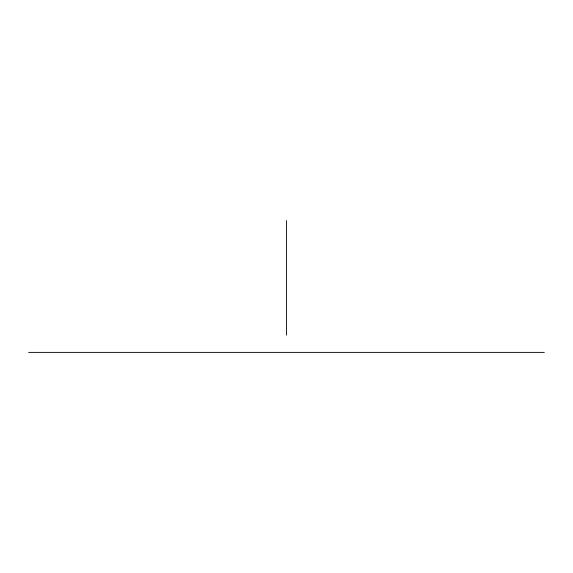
<?xml version="1.0" encoding="UTF-8"?>
<svg xmlns="http://www.w3.org/2000/svg" width="573" height="573" viewBox="0 0 573 573"><rect width="100%" height="100%" fill="white"/><g stroke="black" fill="none" stroke-linecap="round" stroke-linejoin="round"><path stroke-width="0.86" d="M28.65 352.395L544.35 352.395M286.5 220.605L286.5 335.184"/></g></svg>
